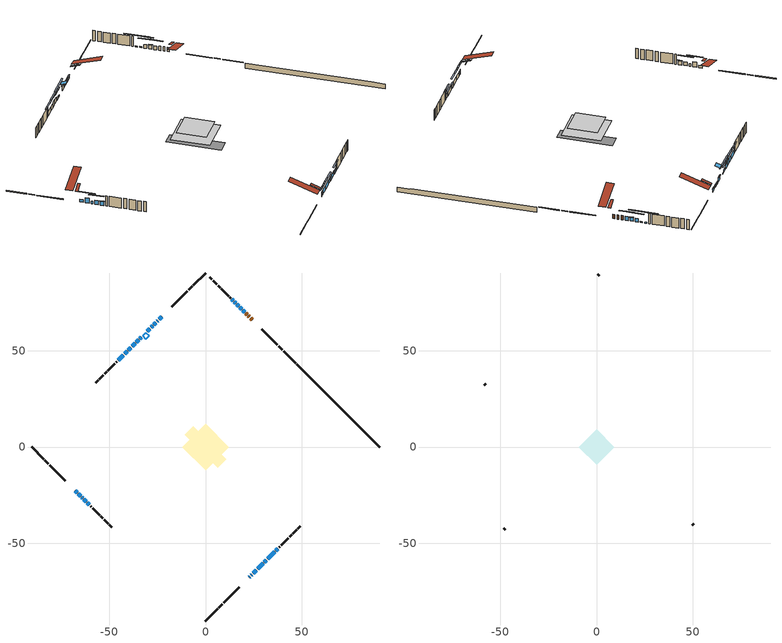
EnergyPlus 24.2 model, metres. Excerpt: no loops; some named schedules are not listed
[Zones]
conditioned space
 floor outside (Floor1 construction): -4.53,0 0,4.53 4.53,0 0,-4.53 z0.31
 floor adiabatic (AdiabaticFloorConstruction): -12.14,0 0,12.14 12.14,0 0,-12.14 z2.75
 floor foundation (Slab1 construction): -10.74,6.42 -6.42,10.74 10.74,-6.42 6.42,-10.74 z-2.13
 wall outside (RimJoist1 construction): 0,-90.49 6.3,-84.18 / -90.49,0 -84.18,-6.3 / 0,90.49 -6.3,84.18 / 46.87,43.62 40.56,49.92 z0.31:0.61
 wall outside (RimJoist2 construction): 6.96,-83.53 8.82,-81.67 / -83.53,-6.96 -81.67,-8.82 / -6.96,83.53 -8.82,81.67 / 39.91,50.58 38.05,52.44 z0.31:0.61
 wall outside (RimJoist3 construction): 9.48,-81.01 17.53,-72.96 / -81.01,-9.48 -72.96,-17.53 / -9.48,81.01 -17.53,72.96 / 37.39,53.1 29.34,61.15 z0.31:0.61
 wall outside (AdiabaticWallConstruction 1): 24.19,66.3 23.5,66.99 / 22.85,67.64 22.27,68.22 / 21.61,68.87 21.01,69.48 z0.31:2.34
 wall outside (AdiabaticWallConstruction): -67.81,-22.68 -66.77,-23.72 / -22.68,67.81 -24.05,66.44 / -24.7,65.79 -25.17,65.32 / -64.24,-26.25 -63.88,-26.61 z0.31:1.53; 22.68,-67.81 23.04,-67.45 / 23.7,-66.79 24.06,-66.43 / 24.72,-65.77 26.4,-64.08 / 27.06,-63.43 29.93,-60.55 / -28.87,61.62 -30.31,60.18 / -40.75,49.74 -42.08,48.41 / -42.74,47.75 -45.4,45.09 z0.31:2.34; -66.12,-24.37 -64.89,-25.59 / -38.8,51.69 -40.09,50.39 z0.31:2.75; 20.35,70.14 19.45,71.04 / 18.8,71.69 17.9,72.59 / 30.59,-59.9 31.67,-58.82 / 32.32,-58.16 35.92,-54.57 / -63.22,-27.27 -62.14,-28.35 / -61.49,-29 -60.41,-30.08 / 36.58,-53.91 37.65,-52.83 z0.31:2.14; -25.83,64.66 -26.84,63.65 z0.31:1.43; -27.49,63 -28.21,62.28 z0.31:1.13; 17.24,73.25 16.38,74.11 z0.31:2.04; 15.72,74.77 15.04,75.45 / 14.38,76.11 13.7,76.79 / -33.41,57.07 -34.1,56.39 z0.31:0.77; -34.75,55.73 -35.94,54.55 z0.31:1.48; -36.6,53.89 -38.14,52.34 z0.31:2.19
 wall outside (Wall1 construction): 38.31,-52.18 38.72,-51.77 / -59.75,-30.74 -59.35,-31.14 / -46.05,44.44 -46.46,44.03 / 13.04,77.45 12.64,77.85 z0.31:5.19
 wall outside (Wall2 construction): 39.37,-51.12 43.04,-47.44 / -58.69,-31.8 -55.02,-35.47 / -47.11,43.37 -50.79,39.7 / 11.98,78.51 8.31,82.18 z0.31:5.19
 wall outside (Wall3 construction): 43.7,-46.79 44.74,-45.74 / -54.36,-36.13 -53.32,-37.17 / -51.44,39.05 -52.49,38 / 7.65,82.84 6.61,83.88 z0.31:5.19
 wall outside (Wall4 construction): 45.4,-45.09 47.42,-43.06 / -52.66,-37.83 -50.64,-39.85 / -53.14,37.35 -55.16,35.32 / 5.95,84.54 3.93,86.56 z0.31:5.19
 wall outside (Wall5 construction): 48.08,-42.41 49.22,-41.27 / -49.98,-40.51 -48.84,-41.65 / -55.82,34.67 -56.96,33.53 / 3.27,87.22 2.13,88.36 z0.31:5.19
 wall foundation (FoundationWall1 construction): 47.53,42.96,-2.13 47.53,42.96,0.31 86.19,4.3,0.31 86.19,4.3,0.09 90.49,0,0.09 90.49,0,-2.13
 window (WindowConstruction 23): -67.81,-22.68 -66.77,-23.72 z0.31:1.53
 window (WindowConstruction 6): 22.68,-67.81 23.04,-67.45 z0.31:2.34
 window (WindowConstruction 7): 23.7,-66.79 24.06,-66.43 z0.31:2.34
 window (WindowConstruction 8): 24.72,-65.77 26.4,-64.08 z0.31:2.34
 window (WindowConstruction 9): 27.06,-63.43 29.93,-60.55 z0.31:2.34
 window (WindowConstruction 10): -66.12,-24.37 -64.89,-25.59 z0.31:2.75
 window (WindowConstruction 11): 20.35,70.14 19.45,71.04 z0.31:2.14
 window (WindowConstruction 12): 18.79,71.69 17.9,72.59 z0.31:2.14
 window (WindowConstruction 13): -22.68,67.81 -24.05,66.44 z0.31:1.53
 window (WindowConstruction 14): -24.7,65.78 -25.17,65.32 z0.31:1.53
 window (WindowConstruction 15): -25.83,64.66 -26.83,63.65 z0.31:1.43
 window (WindowConstruction 24): -64.24,-26.25 -63.88,-26.61 z0.31:1.53
 window (WindowConstruction 16): -27.49,63 -28.21,62.28 z0.31:1.12
 window (WindowConstruction 17): -28.87,61.62 -30.31,60.18 z0.31:2.34
 window (WindowConstruction 18): 30.59,-59.9 31.67,-58.82 z0.31:2.14
 window (WindowConstruction 19): 32.32,-58.16 35.92,-54.57 z0.31:2.14
 window (WindowConstruction 20): -63.22,-27.27 -62.14,-28.35 z0.31:2.14
 window (WindowConstruction 21): -61.49,-29 -60.41,-30.08 z0.31:2.14
 window (WindowConstruction): 17.24,73.25 16.38,74.11 z0.31:2.04
 window (WindowConstruction 22): 36.58,-53.91 37.65,-52.83 z0.31:2.14
 window (WindowConstruction 25): 15.72,74.77 15.04,75.45 z0.31:0.77
 window (WindowConstruction 26): 14.38,76.11 13.7,76.79 z0.31:0.77
 window (WindowConstruction 27): -33.42,57.07 -34.1,56.39 z0.31:0.77
 window (WindowConstruction 1): -34.75,55.73 -35.94,54.55 z0.31:1.48
 window (WindowConstruction 2): -36.6,53.89 -38.14,52.35 z0.31:2.19
 window (WindowConstruction 3): -38.8,51.69 -40.09,50.4 z0.31:2.75
 window (WindowConstruction 4): -40.75,49.74 -42.08,48.41 z0.31:2.34
 window (WindowConstruction 5): -42.74,47.75 -45.4,45.09 z0.31:2.34
 door (Door): 24.19,66.3 23.5,66.99 z0.31:2.34
 door (Door 1): 22.85,67.64 22.27,68.22 z0.31:2.34
 door (Door 2): 21.61,68.87 21.01,69.48 z0.31:2.34
 ceiling adiabatic (AdiabaticFloorConstruction): 0,-12.14 12.14,0 0,12.14 -12.14,0 z2.75
 roof outside (Roof2 construction): 22.03,-68.46,5.19 18.97,-65.41,6.63 18.17,-66.22,6.63 21.22,-69.27,5.19; -68.46,-22.03,5.19 -65.41,-18.97,6.63 -66.22,-18.17,6.63 -69.27,-21.22,5.19; -22.03,68.46,5.19 -18.97,65.41,6.63 -18.17,66.22,6.63 -21.22,69.27,5.19; 24.84,65.64,5.19 21.79,62.59,6.63 22.6,61.79,6.63 25.65,64.84,5.19
 roof outside (AdiabaticRoofConstruction): -32.76,57.73,5.19 -31.05,56.03,5.99 -29.26,57.82,5.99 -30.96,59.53,5.19
 skylight (SkylightConstruction): -32.76,57.73,5.19 -31.05,56.03,5.99 -29.26,57.82,5.99 -30.96,59.52,5.19
attic - vented
 floor to conditioned space (Floor2 construction Reversed): -9.24,0 0,9.24 9.24,0 0,-9.24 z5.19
 wall outside (Wall6 construction): 49.88,-40.61 50.7,-39.79 / -48.19,-42.3 -47.37,-43.12 / -57.62,32.87 -58.44,32.05 / 1.48,89.01 0.66,89.83 z0.31:5.19
 roof outside (Roof1 construction): 20.56,-69.92,5.19 11.55,-60.91,9.44 9.18,-63.29,9.44 18.19,-72.3,5.19; -69.92,-20.56,5.19 -60.91,-11.55,9.44 -63.29,-9.18,9.44 -72.3,-18.19,5.19; -20.56,69.92,5.19 -11.55,60.91,9.44 -9.18,63.29,9.44 -18.19,72.3,5.19; 26.3,64.18,5.19 17.29,55.17,9.44 19.67,52.8,9.44 28.68,61.81,5.19
shading: 24.91,-65.58 20.82,-69.67 21.11,-69.96 25.2,-65.87 z4.98; 25.93,-64.56 21.83,-68.66 22.12,-68.95 26.22,-64.85 z4.98; 28.27,-62.22 22.85,-67.64 23.14,-67.93 28.56,-62.51 z4.98; 31.8,-58.69 25.19,-65.29 25.48,-65.58 32.09,-58.98 z4.98; -63.03,-27.46 -67.98,-22.51 -68.27,-22.8 -63.32,-27.75 z5.39; 17.58,72.9 22.22,68.27 22.51,68.56 17.88,73.19 z4.78; 17.75,72.73 18.94,71.55 19.23,71.84 18.04,73.03 z2.34; -24.19,66.3 -22.54,67.95 -22.83,68.24 -24.48,66.59 z1.73; -25.31,65.17 -24.56,65.93 -24.85,66.22 -25.6,65.47 z1.73; -26.98,63.51 -25.69,64.8 -25.98,65.09 -27.27,63.8 z1.63; -28.35,62.13 -27.35,63.14 -27.64,63.43 -28.64,62.43 z1.32; -30.45,60.04 -28.73,61.76 -29.02,62.05 -30.74,60.33 z2.54; 31.81,-58.68 30.45,-60.04 30.74,-60.33 32.1,-58.97 z2.34; 36.06,-54.43 32.18,-58.31 32.47,-58.6 36.35,-54.72 z2.34; -60.28,-30.21 -65.09,-25.4 -65.38,-25.69 -60.57,-30.5 z4.78; -60.27,-30.22 -61.63,-28.86 -61.92,-29.15 -60.56,-30.51 z2.34; 14.51,75.98 19.11,71.38 19.4,71.67 14.8,76.27 z4.68; 39.52,-50.97 34.71,-55.78 35,-56.07 39.81,-51.26 z4.78; 11.44,79.04 19.31,71.18 19.6,71.47 11.74,79.33 z5.85; 10.11,80.38 17.97,72.51 18.26,72.81 10.4,80.67 z5.85; -37.69,52.8 -29.82,60.67 -30.11,60.96 -37.98,53.09 z5.85; -37.81,52.68 -32.89,57.6 -33.18,57.89 -38.1,52.97 z4.12; -40.01,50.48 -34.73,55.76 -35.02,56.05 -40.3,50.77 z4.83; -41.96,48.53 -36.93,53.55 -37.22,53.85 -42.25,48.82 z5.39; -43.95,46.54 -38.88,51.6 -39.17,51.9 -44.24,46.83 z4.98; -47.26,43.23 -40.87,49.62 -41.16,49.91 -47.55,43.52 z4.98
[Building]
Building 1: Terrain=Suburbs
[Site:Location]
Edmonton Intl AP_AB: Latitude {deg}=53.31; Longitude {deg}=-113.58; Time Zone {hr}=-7; Elevation {m}=723; Keep Site Location Information=Yes
[Site:GroundTemperature:Shallow]
-1.56185, -3.61833, -3.78302, -2.80711, 1.11059, 5.01004, 8.39065, 10.5322, 10.7141, 8.97234, 5.67794, 1.89811
[Site:WaterMainsTemperature]
Calculation Method=Schedule; Temperature Schedule=mains temperature schedule
[Material] Roughness=Rough; Thermal Absorptance=0.9
Name | Thickness {m} | Conductivity {W/m-K} | Density {kg/m3} | Specific Heat {J/kg-K} | Solar Absorptance | Visible Absorptance
asphalt or fiberglass shingles | 0.00635 | 0.162714 | 1121.4 | 1465.45 | 0.4 | 0.4
asphalt or fiberglass shingles 1 | 0.00635 | 0.162714 | 1121.4 | 1465.45 | 0.7 | 0.7
ceiling loosefill ins | 0.0846667 | 0.0480833 | 16.02 | 1046.75 | 0.7 | 0.7
ceiling stud and cavity | 0.1397 | 0.1003 | 65.682 | 1177.47 | 0.7 | 0.7
concrete 4.0 in. | 0.1016 | 1.803125 | 2242.8 | 837.4 | 0.7 | 0.7
concrete 8.0 in. | 0.2032 | 1.803125 | 2242.8 | 837.4 | 0.7 | 0.7
door material | 0.04445 | 0.053851 | 512.64 | 1214.23 | 0.7 | 0.7
door material 1 | 0.04445 | 0.188738 | 512.64 | 1214.23 | 0.7 | 0.7
exterior vertical ins | 0.0460229 | 0.029427 | 32.04 | 1214.23 | 0.7 | 0.7
floor covering | 0.0127 | 0.0433444 | 54.468 | 1339.84 | 0.6 | 0.6
floor rigid ins; rim joist rigid ins; roof rigid ins | 0.051816 | 0.029427 | 32.04 | 1214.23 | 0.7 | 0.7
floor rigid ins 1; roof rigid ins 1; wall rigid ins | 0.512978 | 0.029427 | 32.04 | 1214.23 | 0.7 | 0.7
floor stud and cavity | 0.1397 | 0.0991475 | 92.3553 | 1139.71 | 0.7 | 0.7
floor stud and cavity 1 | 0.1397 | 1.75129 | 37.0049 | 1207.88 | 0.7 | 0.7
furniture material conditioned space 1 | 0.1524 | 0.115458 | 640.8 | 1214.23 | 0.6 | 0.6
gypsum board | 0.0127 | 0.160291 | 801 | 837.4 | 0.6 | 0.6
gypsum board 1 | 0.0127 | 0.160291 | 801 | 837.4 | 0.7 | 0.7
osb sheathing 0.5 in. | 0.0127 | 0.115458 | 512.64 | 1214.23 | 0.7 | 0.7
osb sheathing 0.75 in. | 0.01905 | 0.115458 | 512.64 | 1214.23 | 0.7 | 0.7
osb sheathing 2.0 in. | 0.0508 | 0.115458 | 512.64 | 1214.23 | 0.7 | 0.7
rim joist stud and cavity | 0.0508 | 0.305033 | 125.044 | 1163.47 | 0.6 | 0.6
rim joist stud and cavity 1 | 0.0508 | 0.0285762 | 125.044 | 1163.47 | 0.6 | 0.6
rim joist stud and cavity 2 | 0.0508 | 0.035201 | 125.044 | 1163.47 | 0.6 | 0.6
roof stud and cavity | 0.2032 | 0.17333 | 78.34581 | 1123.46 | 0.7 | 0.7
roof stud and cavity 1 | 0.18415 | 1.78685 | 37.0049 | 1207.88 | 0.6 | 0.6
wall stud and cavity | 0.1397 | 0.086614 | 139.0536 | 1170.24 | 0.7 | 0.7
wall stud and cavity 1 | 0.1397 | 0.0839559 | 139.0536 | 1170.24 | 0.7 | 0.7
wall stud and cavity 2 | 0.1397 | 0.106638 | 139.0536 | 1170.24 | 0.7 | 0.7
wall stud and cavity 3 | 0.1397 | 0.0845825 | 139.0536 | 1170.24 | 0.7 | 0.7
wall stud and cavity 4 | 0.1397 | 0.0924691 | 139.0536 | 1170.24 | 0.7 | 0.7
wall stud and cavity 5 | 0.0889 | 6.1454 | 50.32683 | 1063.81 | 0.6 | 0.6
wall stud and cavity 6 | 0.0889 | 0.380278 | 52.3479 | 1209.89 | 0.7 | 0.7
wall stud and cavity 7 | 0.0889 | 0.391764 | 83.0341 | 1211.67 | 0.7 | 0.7
wood siding | 0.0254 | 0.102417 | 544.68 | 1172.36 | 0.4 | 0.4
wood siding 1 | 0.00254 | 0.102417 | 544.68 | 1172.36 | 0.4 | 0.4
wood siding 2; wood siding 3; wood siding 4 | 0.0254 | 0.102417 | 544.68 | 1172.36 | 0.7 | 0.7
[WindowMaterial:SimpleGlazingSystem]
Name | U-Factor {W/m2-K} | Solar Heat Gain Coefficient
SkylightMaterial | 2.74379 | 0.7141
WindowMaterial | 3.28813 | 0.6
WindowMaterial 1 | 3.27734 | 0.62
WindowMaterial 10 | 3.27848 | 0.63
WindowMaterial 11 | 3.26882 | 0.54
WindowMaterial 12 | 3.276206 | 0.61
WindowMaterial 13 | 3.25406 | 0.47
WindowMaterial 14 | 3.290401 | 0.62
WindowMaterial 15 | 3.304596 | 0.66
WindowMaterial 16 | 3.32901 | 0.54
WindowMaterial 17 | 5.32199 | 0.49
WindowMaterial 18 | 3.25293 | 0.43
WindowMaterial 2 | 3.29438 | 0.7
WindowMaterial 3 | 2.898619 | 0.62
WindowMaterial 4 | 2.9077 | 0.61
WindowMaterial 5 | 3.296079 | 0.7
WindowMaterial 6 | 2.549422 | 0.58
WindowMaterial 7 | 3.2745 | 0.52
WindowMaterial 8 | 3.29381 | 0.71
WindowMaterial 9 | 3.29154 | 0.72
[Construction]
AdiabaticFloorConstruction: floor stud and cavity 1, floor rigid ins 1, osb sheathing 0.75 in., floor covering
AdiabaticRoofConstruction: asphalt or fiberglass shingles 1, roof rigid ins 1, osb sheathing 0.75 in., roof stud and cavity 1
AdiabaticWallConstruction: wood siding 3, wall rigid ins, wall stud and cavity 6, gypsum board
AdiabaticWallConstruction 1: wood siding 4, wall rigid ins, wall stud and cavity 6, gypsum board
Door; Door 2: door material
Door 1: door material 1
Floor1 construction: floor stud and cavity, floor rigid ins, osb sheathing 0.75 in., floor covering
Floor2 construction Reversed: gypsum board, ceiling stud and cavity, ceiling loosefill ins
FoundationWall1 construction: concrete 8.0 in., gypsum board 1
furniture construction conditioned space 1: furniture material conditioned space 1
PartitionWallConstruction: gypsum board, wall stud and cavity 7, gypsum board
RimJoist1 construction: wood siding 2, rim joist rigid ins, osb sheathing 2.0 in., rim joist stud and cavity
RimJoist2 construction: wood siding 2, osb sheathing 2.0 in., rim joist stud and cavity 1
RimJoist3 construction: wood siding 2, rim joist rigid ins, osb sheathing 2.0 in., rim joist stud and cavity 2
Roof1 construction: asphalt or fiberglass shingles
Roof2 construction: asphalt or fiberglass shingles, roof rigid ins, osb sheathing 0.75 in., roof stud and cavity, gypsum board
SkylightConstruction: SkylightMaterial
Slab1 construction: concrete 4.0 in.
Wall1 construction: wood siding, osb sheathing 0.5 in., wall stud and cavity, gypsum board
Wall2 construction: wood siding, osb sheathing 0.5 in., wall stud and cavity 1, gypsum board
Wall3 construction: wood siding, osb sheathing 0.5 in., wall stud and cavity 2, gypsum board
Wall4 construction: wood siding, osb sheathing 0.5 in., wall stud and cavity 3, gypsum board
Wall5 construction: wood siding, osb sheathing 0.5 in., wall stud and cavity 4, gypsum board
Wall6 construction: wood siding 1, wall stud and cavity 5
WindowConstruction; WindowConstruction 11; WindowConstruction 12; WindowConstruction 19: WindowMaterial
WindowConstruction 1: WindowMaterial 1
WindowConstruction 10; WindowConstruction 17; WindowConstruction 2: WindowMaterial 2
WindowConstruction 13: WindowMaterial 10
WindowConstruction 14: WindowMaterial 11
WindowConstruction 15: WindowMaterial 12
WindowConstruction 16: WindowMaterial 13
WindowConstruction 18; WindowConstruction 20; WindowConstruction 21; WindowConstruction 22: WindowMaterial 14
WindowConstruction 23: WindowMaterial 15
WindowConstruction 24: WindowMaterial 16
WindowConstruction 25: WindowMaterial 17
WindowConstruction 26; WindowConstruction 27: WindowMaterial 18
WindowConstruction 3: WindowMaterial 3
WindowConstruction 4: WindowMaterial 4
WindowConstruction 5: WindowMaterial 5
WindowConstruction 6: WindowMaterial 6
WindowConstruction 7: WindowMaterial 7
WindowConstruction 8: WindowMaterial 8
WindowConstruction 9: WindowMaterial 9
[Zone] Multiplier=1; Part of Total Floor Area=Yes
Name | Volume {m3}
attic - vented | 124.479
conditioned space | 1153.4
[Space]
Name | Zone | Volume {m3}
attic - vented 1 | attic - vented | 124.479
conditioned space 1 | conditioned space | 1153.4
[ZoneInfiltration:EffectiveLeakageArea]
infil attic - vented 1: Zone or Space=attic - vented 1; Schedule=Always On Discrete; Effective Air Leakage Area {cm2}=5944.47; Stack Coefficient=0.000634556; Wind Coefficient=1.70198e-05
[ZoneMixing]
whole house fan mix: Zone or Space=attic - vented; Schedule=Always On Continuous; Design Flow Rate Calculation Method=Flow/Zone; Design Flow Rate {m3/s}=0; Source Zone or Space=conditioned space
[SurfaceProperty:ExposedFoundationPerimeter]
Slab1: Exposed Perimeter Calculation Method=TotalExposedPerimeter; Total Exposed Perimeter {m}=60.758
[InternalMass] Zone or ZoneList=conditioned space; Space or SpaceList=conditioned space 1
Name | Construction | Surface Area {m2}
furniture mass conditioned space 1 | furniture construction conditioned space 1 | 193.548
partition wall mass | PartitionWallConstruction | 483.871
[Lights]
interior lighting: Zone or ZoneList or Space or SpaceList=conditioned space 1; Schedule=interior lighting schedule; Design Level Calculation Method=LightingLevel; Lighting Level {W}=343.2; Return Air Fraction=0; Fraction Radiant=0.6; Fraction Visible=0.2; Fraction Replaceable=1
[People]
occupants: Zone or ZoneList or Space or SpaceList=conditioned space 1; Number of People Schedule=occupants schedule; Number of People Calculation Method=People; Number of People=3; Fraction Radiant=0.314171; Sensible Heat Fraction=0.56303; Activity Level Schedule=occupants activity schedule; Carbon Dioxide Generation Rate {m3/s-W}=0; Enable ASHRAE 55 Comfort Warnings=No; Mean Radiant Temperature Calculation Type=EnclosureAveraged
[ElectricEquipment] Zone or ZoneList or Space or SpaceList=conditioned space 1; Design Level Calculation Method=EquipmentLevel
Name | Schedule | Design Level {W} | Fraction Latent | Fraction Radiant | Fraction Lost
clothes dryer | clothes dryer schedule | 140.772 | 0.015 | 0.081 | 0.85
clothes washer | clothes washer schedule | 32.1985 | 0.03 | 0.162 | 0.7
cooking range | cooking range schedule | 215.147 | 0.08 | 0.432 | 0.2
dishwasher | dishwasher schedule | 66.8632 | 0.3 | 0.18 | 0.4
fridge | fridge schedule | 72.9452 | 0 | 0.6 | 0
mech vent bath fan 0 | mech vent bath fan 0 schedule | 50.2 | 0 | 0 | 1
mech vent bath fan 1 | mech vent bath fan 1 schedule | 50.2 | 0 | 0 | 1
mech vent house fan | mech vent house fan schedule | 0 | 0 | 0 | 1
mech vent house fan cfis | mech vent house fan cfis schedule | 0 | 0 | 0 | 0
mech vent range fan 0 | mech vent range fan 0 schedule | 57 | 0 | 0 | 1
misc plug loads | misc plug loads schedule | 494.7 | 0.045 | 0.513 | 0.1
whole house fan | Always On Discrete | 0 | 0 | 0 | 1
[OtherEquipment] Zone or ZoneList or Space or SpaceList=conditioned space 1; Design Level Calculation Method=EquipmentLevel
Name | Fuel Type | Schedule | Design Level {W} | Fraction Latent | Fraction Radiant | Fraction Lost
clothes dryer 1 | Electricity | clothes dryer schedule | 0 | 0.015 | 0.081 | 0.85
cooking range 1 | Electricity | cooking range schedule | 0 | 0.08 | 0.432 | 0.2
general water use latent | None | general water use schedule | 62.594 | 1 | 0 | 0
general water use sensible | None | general water use schedule | -61.6891 | 0 | 0.6 | 0
mech vent house fan latent load | None | Always On Discrete | 0 | 1 | 0 | 0
mech vent house fan sensible load | None | Always On Discrete | 0 | 0 | 0 | 0
water heater energy adjustment1 | NaturalGas | Always On Discrete | 0.01 | 0 | 0 | 1
[ZoneInfiltration:DesignFlowRate] Zone or ZoneList or Space or SpaceList=conditioned space 1; Schedule=Always On Discrete; Design Flow Rate Calculation Method=Flow/Zone; Design Flow Rate {m3/s}=0
infil flow; natural vent flow; whole house fan flow
[Foundation:Kiva]
Foundation Kiva 1: Initial Indoor Air Temperature {C}=18; Wall Height Above Grade {m}=0.309982; Wall Depth Below Slab {m}=0.2032; Custom Block Material Name 1=exterior vertical ins; Custom Block Depth 1 {m}=2.43998; Custom Block X Position 1 {m}=0.2159; Custom Block Z Position 1 {m}=0
[Foundation:Kiva:Settings]
Soil Conductivity {W/m-K}=0.849921; Soil Density {kg/m3}=1842.3; Soil Specific Heat {J/kg-K}=418.7; Ground Solar Absorptivity=0.9; Ground Thermal Absorptivity=0.9; Ground Surface Roughness {m}=0.03; Far-Field Width {m}=40; Deep-Ground Boundary Condition=ZeroFlux; Deep-Ground Depth {m}=40; Minimum Cell Dimension {m}=0.2; Maximum Cell Growth Coefficient=3; Simulation Timestep=Timestep
[Exterior:Lights]
exterior lighting: Schedule=exterior lighting schedule; Design Level {W}=75.6
[Schedule:Constant]
Name | Hourly Value
Always On Continuous; mech vent house fan schedule; mech vent house fan cfis schedule; Always On Discrete | 1
occupants activity schedule | 117.228
fridge schedule | 0
[Schedule:Week:Daily]
interior lighting schedule Week Rule - Jan1-Jan27: interior lighting schedule day, interior lighting schedule day, interior lighting schedule day, interior lighting schedule day, interior lighting schedule day, interior lighting schedule day, interior lighting schedule day, interior lighting schedule default day, interior lighting schedule default day, interior lighting schedule default day, interior lighting schedule default day, interior lighting schedule default day
interior lighting schedule Week Rule - Jan28-Feb3: interior lighting schedule day, interior lighting schedule day, interior lighting schedule day, interior lighting schedule day, interior lighting schedule day 1, interior lighting schedule day 1, interior lighting schedule day 1, interior lighting schedule default day, interior lighting schedule default day, interior lighting schedule default day, interior lighting schedule default day, interior lighting schedule default day
interior lighting schedule Week Rule - Feb4-Feb24: interior lighting schedule day 1, interior lighting schedule day 1, interior lighting schedule day 1, interior lighting schedule day 1, interior lighting schedule day 1, interior lighting schedule day 1, interior lighting schedule day 1, interior lighting schedule default day, interior lighting schedule default day, interior lighting schedule default day, interior lighting schedule default day, interior lighting schedule default day
interior lighting schedule Week Rule - Feb25-Mar3: interior lighting schedule day 1, interior lighting schedule day 1, interior lighting schedule day 1, interior lighting schedule day 1, interior lighting schedule day 2, interior lighting schedule day 2, interior lighting schedule day 2, interior lighting schedule default day, interior lighting schedule default day, interior lighting schedule default day, interior lighting schedule default day, interior lighting schedule default day
interior lighting schedule Week Rule - Mar4-Mar31: interior lighting schedule day 2, interior lighting schedule day 2, interior lighting schedule day 2, interior lighting schedule day 2, interior lighting schedule day 2, interior lighting schedule day 2, interior lighting schedule day 2, interior lighting schedule default day, interior lighting schedule default day, interior lighting schedule default day, interior lighting schedule default day, interior lighting schedule default day
interior lighting schedule Week Rule - Apr1-Apr28: interior lighting schedule day 3, interior lighting schedule day 3, interior lighting schedule day 3, interior lighting schedule day 3, interior lighting schedule day 3, interior lighting schedule day 3, interior lighting schedule day 3, interior lighting schedule default day, interior lighting schedule default day, interior lighting schedule default day, interior lighting schedule default day, interior lighting schedule default day
interior lighting schedule Week Rule - Apr29-May5: interior lighting schedule day 3, interior lighting schedule day 3, interior lighting schedule day 4, interior lighting schedule day 4, interior lighting schedule day 4, interior lighting schedule day 4, interior lighting schedule day 4, interior lighting schedule default day, interior lighting schedule default day, interior lighting schedule default day, interior lighting schedule default day, interior lighting schedule default day
interior lighting schedule Week Rule - May6-May26: interior lighting schedule day 4, interior lighting schedule day 4, interior lighting schedule day 4, interior lighting schedule day 4, interior lighting schedule day 4, interior lighting schedule day 4, interior lighting schedule day 4, interior lighting schedule default day, interior lighting schedule default day, interior lighting schedule default day, interior lighting schedule default day, interior lighting schedule default day
interior lighting schedule Week Rule - May27-Jun2: interior lighting schedule day 4, interior lighting schedule day 4, interior lighting schedule day 4, interior lighting schedule day 4, interior lighting schedule day 4, interior lighting schedule day 5, interior lighting schedule day 5, interior lighting schedule default day, interior lighting schedule default day, interior lighting schedule default day, interior lighting schedule default day, interior lighting schedule default day
interior lighting schedule Week Rule - Jun3-Jun30: interior lighting schedule day 5, interior lighting schedule day 5, interior lighting schedule day 5, interior lighting schedule day 5, interior lighting schedule day 5, interior lighting schedule day 5, interior lighting schedule day 5, interior lighting schedule default day, interior lighting schedule default day, interior lighting schedule default day, interior lighting schedule default day, interior lighting schedule default day
interior lighting schedule Week Rule - Jul1-Jul28: interior lighting schedule day 6, interior lighting schedule day 6, interior lighting schedule day 6, interior lighting schedule day 6, interior lighting schedule day 6, interior lighting schedule day 6, interior lighting schedule day 6, interior lighting schedule default day, interior lighting schedule default day, interior lighting schedule default day, interior lighting schedule default day, interior lighting schedule default day
interior lighting schedule Week Rule - Jul29-Aug4: interior lighting schedule day 6, interior lighting schedule day 6, interior lighting schedule day 6, interior lighting schedule day 7, interior lighting schedule day 7, interior lighting schedule day 7, interior lighting schedule day 7, interior lighting schedule default day, interior lighting schedule default day, interior lighting schedule default day, interior lighting schedule default day, interior lighting schedule default day
interior lighting schedule Week Rule - Aug5-Aug25: interior lighting schedule day 7, interior lighting schedule day 7, interior lighting schedule day 7, interior lighting schedule day 7, interior lighting schedule day 7, interior lighting schedule day 7, interior lighting schedule day 7, interior lighting schedule default day, interior lighting schedule default day, interior lighting schedule default day, interior lighting schedule default day, interior lighting schedule default day
interior lighting schedule Week Rule - Aug26-Sep1: interior lighting schedule day 7, interior lighting schedule day 7, interior lighting schedule day 7, interior lighting schedule day 7, interior lighting schedule day 7, interior lighting schedule day 7, interior lighting schedule day 8, interior lighting schedule default day, interior lighting schedule default day, interior lighting schedule default day, interior lighting schedule default day, interior lighting schedule default day
interior lighting schedule Week Rule - Sep2-Sep29: interior lighting schedule day 8, interior lighting schedule day 8, interior lighting schedule day 8, interior lighting schedule day 8, interior lighting schedule day 8, interior lighting schedule day 8, interior lighting schedule day 8, interior lighting schedule default day, interior lighting schedule default day, interior lighting schedule default day, interior lighting schedule default day, interior lighting schedule default day
interior lighting schedule Week Rule - Sep30-Oct6: interior lighting schedule day 8, interior lighting schedule day 9, interior lighting schedule day 9, interior lighting schedule day 9, interior lighting schedule day 9, interior lighting schedule day 9, interior lighting schedule day 9, interior lighting schedule default day, interior lighting schedule default day, interior lighting schedule default day, interior lighting schedule default day, interior lighting schedule default day
interior lighting schedule Week Rule - Oct7-Oct27: interior lighting schedule day 9, interior lighting schedule day 9, interior lighting schedule day 9, interior lighting schedule day 9, interior lighting schedule day 9, interior lighting schedule day 9, interior lighting schedule day 9, interior lighting schedule default day, interior lighting schedule default day, interior lighting schedule default day, interior lighting schedule default day, interior lighting schedule default day
interior lighting schedule Week Rule - Oct28-Nov3: interior lighting schedule day 9, interior lighting schedule day 9, interior lighting schedule day 9, interior lighting schedule day 9, interior lighting schedule day 10, interior lighting schedule day 10, interior lighting schedule day 10, interior lighting schedule default day, interior lighting schedule default day, interior lighting schedule default day, interior lighting schedule default day, interior lighting schedule default day
interior lighting schedule Week Rule - Nov4-Nov24: interior lighting schedule day 10, interior lighting schedule day 10, interior lighting schedule day 10, interior lighting schedule day 10, interior lighting schedule day 10, interior lighting schedule day 10, interior lighting schedule day 10, interior lighting schedule default day, interior lighting schedule default day, interior lighting schedule default day, interior lighting schedule default day, interior lighting schedule default day
interior lighting schedule Week Rule - Nov25-Dec1: interior lighting schedule day 10, interior lighting schedule day 10, interior lighting schedule day 10, interior lighting schedule day 10, interior lighting schedule day 10, interior lighting schedule day 10, interior lighting schedule day 11, interior lighting schedule default day, interior lighting schedule default day, interior lighting schedule default day, interior lighting schedule default day, interior lighting schedule default day
interior lighting schedule Week Rule - Dec2-Dec31: interior lighting schedule day 11, interior lighting schedule day 11, interior lighting schedule day 11, interior lighting schedule day 11, interior lighting schedule day 11, interior lighting schedule day 11, interior lighting schedule day 11, interior lighting schedule default day, interior lighting schedule default day, interior lighting schedule default day, interior lighting schedule default day, interior lighting schedule default day
occupants schedule Week Rule - Jan1-Dec31: occupants schedule day, occupants schedule day, occupants schedule day, occupants schedule day, occupants schedule day, occupants schedule day, occupants schedule day, occupants schedule default day, occupants schedule default day, occupants schedule default day, occupants schedule default day, occupants schedule default day
clothes dryer schedule Week Rule - Jan1-Dec31: clothes dryer schedule day, clothes dryer schedule day, clothes dryer schedule day, clothes dryer schedule day, clothes dryer schedule day, clothes dryer schedule day, clothes dryer schedule day, clothes dryer schedule default day, clothes dryer schedule default day, clothes dryer schedule default day, clothes dryer schedule default day, clothes dryer schedule default day
clothes washer schedule Week Rule - Jan1-Dec31: clothes washer schedule day, clothes washer schedule day, clothes washer schedule day, clothes washer schedule day, clothes washer schedule day, clothes washer schedule day, clothes washer schedule day, clothes washer schedule default day, clothes washer schedule default day, clothes washer schedule default day, clothes washer schedule default day, clothes washer schedule default day
cooking range schedule Week Rule - Jan1-Dec31: cooking range schedule day, cooking range schedule day, cooking range schedule day, cooking range schedule day, cooking range schedule day, cooking range schedule day, cooking range schedule day, cooking range schedule default day, cooking range schedule default day, cooking range schedule default day, cooking range schedule default day, cooking range schedule default day
dishwasher schedule Week Rule - Jan1-Dec31: dishwasher schedule day, dishwasher schedule day, dishwasher schedule day, dishwasher schedule day, dishwasher schedule day, dishwasher schedule day, dishwasher schedule day, dishwasher schedule default day, dishwasher schedule default day, dishwasher schedule default day, dishwasher schedule default day, dishwasher schedule default day
[Schedule:Year]
interior lighting schedule: interior lighting schedule Week Rule - Jan1-Jan27, 1, 1, 1, 27, interior lighting schedule Week Rule - Jan28-Feb3, 1, 28, 2, 3, interior lighting schedule Week Rule - Feb4-Feb24, 2, 4, 2, 24, interior lighting schedule Week Rule - Feb25-Mar3, 2, 25, 3, 3, interior lighting schedule Week Rule - Mar4-Mar31, 3, 4, 3, 31, interior lighting schedule Week Rule - Apr1-Apr28, 4, 1, 4, 28, interior lighting schedule Week Rule - Apr29-May5, 4, 29, 5, 5, interior lighting schedule Week Rule - May6-May26, 5, 6, 5, 26, interior lighting schedule Week Rule - May27-Jun2, 5, 27, 6, 2, interior lighting schedule Week Rule - Jun3-Jun30, 6, 3, 6, 30, interior lighting schedule Week Rule - Jul1-Jul28, 7, 1, 7, 28, interior lighting schedule Week Rule - Jul29-Aug4, 7, 29, 8, 4, interior lighting schedule Week Rule - Aug5-Aug25, 8, 5, 8, 25, interior lighting schedule Week Rule - Aug26-Sep1, 8, 26, 9, 1, interior lighting schedule Week Rule - Sep2-Sep29, 9, 2, 9, 29, interior lighting schedule Week Rule - Sep30-Oct6, 9, 30, 10, 6, interior lighting schedule Week Rule - Oct7-Oct27, 10, 7, 10, 27, interior lighting schedule Week Rule - Oct28-Nov3, 10, 28, 11, 3, interior lighting schedule Week Rule - Nov4-Nov24, 11, 4, 11, 24, interior lighting schedule Week Rule - Nov25-Dec1, 11, 25, 12, 1, interior lighting schedule Week Rule - Dec2-Dec31, 12, 2, 12, 31
occupants schedule: occupants schedule Week Rule - Jan1-Dec31, 1, 1, 12, 31
clothes dryer schedule: clothes dryer schedule Week Rule - Jan1-Dec31, 1, 1, 12, 31
clothes washer schedule: clothes washer schedule Week Rule - Jan1-Dec31, 1, 1, 12, 31
cooking range schedule: cooking range schedule Week Rule - Jan1-Dec31, 1, 1, 12, 31
dishwasher schedule: dishwasher schedule Week Rule - Jan1-Dec31, 1, 1, 12, 31
mech vent bath fan 0 schedule: mech vent bath fan 0 schedule Week Rule - Jan1-Dec31, 1, 1, 12, 31
mech vent bath fan 1 schedule: mech vent bath fan 1 schedule Week Rule - Jan1-Dec31, 1, 1, 12, 31
mech vent range fan 0 schedule: mech vent range fan 0 schedule Week Rule - Jan1-Dec31, 1, 1, 12, 31
misc plug loads schedule: misc plug loads schedule Week Rule - Jan1-Dec31, 1, 1, 12, 31
general water use schedule: general water use schedule Week Rule - Jan1-Dec31, 1, 1, 12, 31
exterior lighting schedule: exterior lighting schedule Week Rule - Jan1-Jan27, 1, 1, 1, 27, exterior lighting schedule Week Rule - Jan28-Feb3, 1, 28, 2, 3, exterior lighting schedule Week Rule - Feb4-Feb24, 2, 4, 2, 24, exterior lighting schedule Week Rule - Feb25-Mar3, 2, 25, 3, 3, exterior lighting schedule Week Rule - Mar4-Mar31, 3, 4, 3, 31, exterior lighting schedule Week Rule - Apr1-Apr28, 4, 1, 4, 28, exterior lighting schedule Week Rule - Apr29-May5, 4, 29, 5, 5, exterior lighting schedule Week Rule - May6-May26, 5, 6, 5, 26, exterior lighting schedule Week Rule - May27-Jun2, 5, 27, 6, 2, exterior lighting schedule Week Rule - Jun3-Jun30, 6, 3, 6, 30, exterior lighting schedule Week Rule - Jul1-Jul28, 7, 1, 7, 28, exterior lighting schedule Week Rule - Jul29-Aug4, 7, 29, 8, 4, exterior lighting schedule Week Rule - Aug5-Aug25, 8, 5, 8, 25, exterior lighting schedule Week Rule - Aug26-Sep1, 8, 26, 9, 1, exterior lighting schedule Week Rule - Sep2-Sep29, 9, 2, 9, 29, exterior lighting schedule Week Rule - Sep30-Oct6, 9, 30, 10, 6, exterior lighting schedule Week Rule - Oct7-Oct27, 10, 7, 10, 27, exterior lighting schedule Week Rule - Oct28-Nov3, 10, 28, 11, 3, exterior lighting schedule Week Rule - Nov4-Nov24, 11, 4, 11, 24, exterior lighting schedule Week Rule - Nov25-Dec1, 11, 25, 12, 1, exterior lighting schedule Week Rule - Dec2-Dec31, 12, 2, 12, 31
[Schedule:Compact]
mains temperature schedule: Through: 01/01, For: AllDays, Until: 24:00, 3.97167, Through: 01/02, For: AllDays, Until: 24:00, 3.90778, Through: 01/03, For: AllDays, Until: 24:00, 3.84556, Through: 01/04, For: AllDays, Until: 24:00, 3.78389, Through: 01/05, For: AllDays, Until: 24:00, 3.72278, Through: 01/06, For: AllDays, Until: 24:00, 3.66278, Through: 01/07, For: AllDays, Until: 24:00, 3.60389, Through: 01/08, For: AllDays, Until: 24:00, 3.54556, Through: 01/09, For: AllDays, Until: 24:00, 3.48833, Through: 01/10, For: AllDays, Until: 24:00, 3.43167, Through: 01/11, For: AllDays, Until: 24:00, 3.37611, Through: 01/12, For: AllDays, Until: 24:00, 3.32167, Through: 01/13, For: AllDays, Until: 24:00, 3.26833, Through: 01/14, For: AllDays, Until: 24:00, 3.21556, Through: 01/15, For: AllDays, Until: 24:00, 3.16444, Through: 01/16, For: AllDays, Until: 24:00, 3.11389, Through: 01/17, For: AllDays, Until: 24:00, 3.06444, Through: 01/18, For: AllDays, Until: 24:00, 3.01611, Through: 01/19, For: AllDays, Until: 24:00, 2.96889, Through: 01/20, For: AllDays, Until: 24:00, 2.92278, Through: 01/21, For: AllDays, Until: 24:00, 2.87722, Through: 01/22, For: AllDays, Until: 24:00, 2.83333, Through: 01/23, For: AllDays, Until: 24:00, 2.79056, Through: 01/24, For: AllDays, Until: 24:00, 2.74889, Through: 01/25, For: AllDays, Until: 24:00, 2.70833, Through: 01/26, For: AllDays, Until: 24:00, 2.66889, Through: 01/27, For: AllDays, Until: 24:00, 2.63056, Through: 01/28, For: AllDays, Until: 24:00, 2.59333, Through: 01/29, For: AllDays, Until: 24:00, 2.55778, Through: 01/30, For: AllDays, Until: 24:00, 2.52278, Through: 01/31, For: AllDays, Until: 24:00, 2.48944, Through: 02/01, For: AllDays, Until: 24:00, 2.45722, Through: 02/02, For: AllDays, Until: 24:00, 2.42611, Through: 02/03, For: AllDays, Until: 24:00, 2.39667, Through: 02/04, For: AllDays, Until: 24:00, 2.36833, Through: 02/05, For: AllDays, Until: 24:00, 2.34111, Through: 02/06, For: AllDays, Until: 24:00, 2.315, Through: 02/07, For: AllDays, Until: 24:00, 2.29056, Through: 02/08, For: AllDays, Until: 24:00, 2.26722, Through: 02/09, For: AllDays, Until: 24:00, 2.245, Through: 02/10, For: AllDays, Until: 24:00, 2.22444, Through: 02/11, For: AllDays, Until: 24:00, 2.20444, Through: 02/12, For: AllDays, Until: 24:00, 2.18667, Through: 02/13, For: AllDays, Until: 24:00, 2.17, Through: 02/14, For: AllDays, Until: 24:00, 2.15444, Through: 02/15, For: AllDays, Until: 24:00, 2.14, Through: 02/16, For: AllDays, Until: 24:00, 2.12722, Through: 02/17, For: AllDays, Until: 24:00, 2.11556, Through: 02/18, For: AllDays, Until: 24:00, 2.10556, Through: 02/19, For: AllDays, Until: 24:00, 2.09667, Through: 02/20, For: AllDays, Until: 24:00, 2.08889, Through: 02/21, For: AllDays, Until: 24:00, 2.08278, Through: 02/22, For: AllDays, Until: 24:00, 2.07833, Through: 02/23, For: AllDays, Until: 24:00, 2.07444, Through: 02/24, For: AllDays, Until: 24:00, 2.07278, Through: 02/25, For: AllDays, Until: 24:00, 2.07167, Through: 02/26, For: AllDays, Until: 24:00, 2.07222, Through: 02/27, For: AllDays, Until: 24:00, 2.07444, Through: 02/28, For: AllDays, Until: 24:00, 2.07778, Through: 03/01, For: AllDays, Until: 24:00, 2.08222, Through: 03/02, For: AllDays, Until: 24:00, 2.08833, Through: 03/03, For: AllDays, Until: 24:00, 2.09556, Through: 03/04, For: AllDays, Until: 24:00, 2.10444, Through: 03/05, For: AllDays, Until: 24:00, 2.11444, Through: 03/06, For: AllDays, Until: 24:00, 2.12556, Through: 03/07, For: AllDays, Until: 24:00, 2.13833, Through: 03/08, For: AllDays, Until: 24:00, 2.15278, Through: 03/09, For: AllDays, Until: 24:00, 2.16778, Through: 03/10, For: AllDays, Until: 24:00, 2.18444, Through: 03/11, For: AllDays, Until: 24:00, 2.20278, Through: 03/12, For: AllDays, Until: 24:00, 2.22167, Through: 03/13, For: AllDays, Until: 24:00, 2.24278, Through: 03/14, For: AllDays, Until: 24:00, 2.26444, Through: 03/15, For: AllDays, Until: 24:00, 2.28778, Through: 03/16, For: AllDays, Until: 24:00, 2.31222, Through: 03/17, For: AllDays, Until: 24:00, 2.33778, Through: 03/18, For: AllDays, Until: 24:00, 2.365, Through: 03/19, For: AllDays, Until: 24:00, 2.39333, Through: 03/20, For: AllDays, Until: 24:00, 2.42278, Through: 03/21, For: AllDays, Until: 24:00, 2.45389, Through: 03/22, For: AllDays, Until: 24:00, 2.48611, Through: 03/23, For: AllDays, Until: 24:00, 2.51889, Through: 03/24, For: AllDays, Until: 24:00, 2.55389, Through: 03/25, For: AllDays, Until: 24:00, 2.58944, Through: 03/26, For: AllDays, Until: 24:00, 2.62611, Through: 03/27, For: AllDays, Until: 24:00, 2.66444, Through: 03/28, For: AllDays, Until: 24:00, 2.70389, Through: 03/29, For: AllDays, Until: 24:00, 2.74389, Through: 03/30, For: AllDays, Until: 24:00, 2.78556, Through: 03/31, For: AllDays, Until: 24:00, 2.82833, Through: 04/01, For: AllDays, Until: 24:00, 2.87222, Through: 04/02, For: AllDays, Until: 24:00, 2.91722, Through: 04/03, For: AllDays, Until: 24:00, 2.96333, Through: 04/04, For: AllDays, Until: 24:00, 3.01056, Through: 04/05, For: AllDays, Until: 24:00, 3.05889, Through: 04/06, For: AllDays, Until: 24:00, 3.10833, Through: 04/07, For: AllDays, Until: 24:00, 3.15833, Through: 04/08, For: AllDays, Until: 24:00, 3.21, Through: 04/09, For: AllDays, Until: 24:00, 3.26222, Through: 04/10, For: AllDays, Until: 24:00, 3.31556, Through: 04/11, For: AllDays, Until: 24:00, 3.37, Through: 04/12, For: AllDays, Until: 24:00, 3.42556, Through: 04/13, For: AllDays, Until: 24:00, 3.48167, Through: 04/14, For: AllDays, Until: 24:00, 3.53889, Through: 04/15, For: AllDays, Until: 24:00, 3.59722, Through: 04/16, For: AllDays, Until: 24:00, 3.65611, Through: 04/17, For: AllDays, Until: 24:00, 3.71611, Through: 04/18, For: AllDays, Until: 24:00, 3.77667, Through: 04/19, For: AllDays, Until: 24:00, 3.83833, Through: 04/20, For: AllDays, Until: 24:00, 3.90111, Through: 04/21, For: AllDays, Until: 24:00, 3.96444, Through: 04/22, For: AllDays, Until: 24:00, 4.02833, Through: 04/23, For: AllDays, Until: 24:00, 4.09333, Through: 04/24, For: AllDays, Until: 24:00, 4.15889, Through: 04/25, For: AllDays, Until: 24:00, 4.225, Through: 04/26, For: AllDays, Until: 24:00, 4.29222, Through: 04/27, For: AllDays, Until: 24:00, 4.36, Through: 04/28, For: AllDays, Until: 24:00, 4.42833, Through: 04/29, For: AllDays, Until: 24:00, 4.49722, Through: 04/30, For: AllDays, Until: 24:00, 4.56667, Through: 05/01, For: AllDays, Until: 24:00, 4.63722, Through: 05/02, For: AllDays, Until: 24:00, 4.70833, Through: 05/03, For: AllDays, Until: 24:00, 4.77944, Through: 05/04, For: AllDays, Until: 24:00, 4.85167, Through: 05/05, For: AllDays, Until: 24:00, 4.92389, Through: 05/06, For: AllDays, Until: 24:00, 4.99722, Through: 05/07, For: AllDays, Until: 24:00, 5.07056, Through: 05/08, For: AllDays, Until: 24:00, 5.145, Through: 05/09, For: AllDays, Until: 24:00, 5.21944, Through: 05/10, For: AllDays, Until: 24:00, 5.29389, Through: 05/11, For: AllDays, Until: 24:00, 5.36944, Through: 05/12, For: AllDays, Until: 24:00, 5.445, Through: 05/13, For: AllDays, Until: 24:00, 5.52111, Through: 05/14, For: AllDays, Until: 24:00, 5.59722, Through: 05/15, For: AllDays, Until: 24:00, 5.67389, Through: 05/16, For: AllDays, Until: 24:00, 5.75056, Through: 05/17, For: AllDays, Until: 24:00, 5.82778, Through: 05/18, For: AllDays, Until: 24:00, 5.90556, Through: 05/19, For: AllDays, Until: 24:00, 5.98278, Through: 05/20, For: AllDays, Until: 24:00, 6.06056, Through: 05/21, For: AllDays, Until: 24:00, 6.13889, Through: 05/22, For: AllDays, Until: 24:00, 6.21667, Through: 05/23, For: AllDays, Until: 24:00, 6.295, Through: 05/24, For: AllDays, Until: 24:00, 6.37333, Through: 05/25, For: AllDays, Until: 24:00, 6.45222, Through: 05/26, For: AllDays, Until: 24:00, 6.53056, Through: 05/27, For: AllDays, Until: 24:00, 6.60889, Through: 05/28, For: AllDays, Until: 24:00, 6.68778, Through: 05/29, For: AllDays, Until: 24:00, 6.76611, Through: 05/30, For: AllDays, Until: 24:00, 6.84444, Through: 05/31, For: AllDays, Until: 24:00, 6.92278, Through: 06/01, For: AllDays, Until: 24:00, 7.00111, Through: 06/02, For: AllDays, Until: 24:00, 7.07944, Through: 06/03, For: AllDays, Until: 24:00, 7.15778, Through: 06/04, For: AllDays, Until: 24:00, 7.23556, Through: 06/05, For: AllDays, Until: 24:00, 7.31333, Through: 06/06, For: AllDays, Until: 24:00, 7.39056, Through: 06/07, For: AllDays, Until: 24:00, 7.46833, Through: 06/08, For: AllDays, Until: 24:00, 7.545, Through: 06/09, For: AllDays, Until: 24:00, 7.62222, Through: 06/10, For: AllDays, Until: 24:00, 7.69833, Through: 06/11, For: AllDays, Until: 24:00, 7.775, Through: 06/12, For: AllDays, Until: 24:00, 7.85056, Through: 06/13, For: AllDays, Until: 24:00, 7.92611, Through: 06/14, For: AllDays, Until: 24:00, 8.00111, Through: 06/15, For: AllDays, Until: 24:00, 8.07611, Through: 06/16, For: AllDays, Until: 24:00, 8.15056, Through: 06/17, For: AllDays, Until: 24:00, 8.22389, Through: 06/18, For: AllDays, Until: 24:00, 8.29778, Through: 06/19, For: AllDays, Until: 24:00, 8.37056, Through: 06/20, For: AllDays, Until: 24:00, 8.44278, Through: 06/21, For: AllDays, Until: 24:00, 8.51444, Through: 06/22, For: AllDays, Until: 24:00, 8.58611, Through: 06/23, For: AllDays, Until: 24:00, 8.65667, Through: 06/24, For: AllDays, Until: 24:00, 8.72667, Through: 06/25, For: AllDays, Until: 24:00, 8.79611, Through: 06/26, For: AllDays, Until: 24:00, 8.865, Through: 06/27, For: AllDays, Until: 24:00, 8.93333, Through: 06/28, For: AllDays, Until: 24:00, 9.00056, Through: 06/29, For: AllDays, Until: 24:00, 9.06778, Through: 06/30, For: AllDays, Until: 24:00, 9.13333, Through: 07/01, For: AllDays, Until: 24:00, 9.19889, Through: 07/02, For: AllDays, Until: 24:00, 9.26333, Through: 07/03, For: AllDays, Until: 24:00, 9.32722, Through: 07/04, For: AllDays, Until: 24:00, 9.39056, Through: 07/05, For: AllDays, Until: 24:00, 9.45278, Through: 07/06, For: AllDays, Until: 24:00, 9.51389, Through: 07/07, For: AllDays, Until: 24:00, 9.57444, Through: 07/08, For: AllDays, Until: 24:00, 9.63389, Through: 07/09, For: AllDays, Until: 24:00, 9.69278, Through: 07/10, For: AllDays, Until: 24:00, 9.75056, Through: 07/11, For: AllDays, Until: 24:00, 9.80778, Through: 07/12, For: AllDays, Until: 24:00, 9.86333, Through: 07/13, For: AllDays, Until: 24:00, 9.91833, Through: 07/14, For: AllDays, Until: 24:00, 9.97278, Through: 07/15, For: AllDays, Until: 24:00, 10.0256, Through: 07/16, For: AllDays, Until: 24:00, 10.0778, Through: 07/17, For: AllDays, Until: 24:00, 10.1289, Through: 07/18, For: AllDays, Until: 24:00, 10.1789, Through: 07/19, For: AllDays, Until: 24:00, 10.2278, Through: 07/20, For: AllDays, Until: 24:00, 10.2756, Through: 07/21, For: AllDays, Until: 24:00, 10.3222, Through: 07/22, For: AllDays, Until: 24:00, 10.3683, Through: 07/23, For: AllDays, Until: 24:00, 10.4128, Through: 07/24, For: AllDays, Until: 24:00, 10.4561, Through: 07/25, For: AllDays, Until: 24:00, 10.4989, Through: 07/26, For: AllDays, Until: 24:00, 10.54, Through: 07/27, For: AllDays, Until: 24:00, 10.58, Through: 07/28, For: AllDays, Until: 24:00, 10.6189, Through: 07/29, For: AllDays, Until: 24:00, 10.6567, Through: 07/30, For: AllDays, Until: 24:00, 10.6928, Through: 07/31, For: AllDays, Until: 24:00, 10.7283, Through: 08/01, For: AllDays, Until: 24:00, 10.7622, Through: 08/02, For: AllDays, Until: 24:00, 10.7956, Through: 08/03, For: AllDays, Until: 24:00, 10.8272, Through: 08/04, For: AllDays, Until: 24:00, 10.8572, Through: 08/05, For: AllDays, Until: 24:00, 10.8867, Through: 08/06, For: AllDays, Until: 24:00, 10.9144, Through: 08/07, For: AllDays, Until: 24:00, 10.9411, Through: 08/08, For: AllDays, Until: 24:00, 10.9667, Through: 08/09, For: AllDays, Until: 24:00, 10.9906, Through: 08/10, For: AllDays, Until: 24:00, 11.0133, Through: 08/11, For: AllDays, Until: 24:00, 11.035, Through: 08/12, For: AllDays, Until: 24:00, 11.055, Through: 08/13, For: AllDays, Until: 24:00, 11.0739, Through: 08/14, For: AllDays, Until: 24:00, 11.0917, Through: 08/15, For: AllDays, Until: 24:00, 11.1078, Through: 08/16, For: AllDays, Until: 24:00, 11.1228, Through: 08/17, For: AllDays, Until: 24:00, 11.1361, Through: 08/18, For: AllDays, Until: 24:00, 11.1483, Through: 08/19, For: AllDays, Until: 24:00, 11.1594, Through: 08/20, For: AllDays, Until: 24:00, 11.1689, Through: 08/21, For: AllDays, Until: 24:00, 11.1772, Through: 08/22, For: AllDays, Until: 24:00, 11.1844, Through: 08/23, For: AllDays, Until: 24:00, 11.19, Through: 08/24, For: AllDays, Until: 24:00, 11.1939, Through: 08/25, For: AllDays, Until: 24:00, 11.1967, Through: 08/26, For: AllDays, Until: 24:00, 11.1983, Through: 08/27, For: AllDays, Until: 24:00, 11.1983, Through: 08/28, For: AllDays, Until: 24:00, 11.1972, Through: 08/29, For: AllDays, Until: 24:00, 11.195, Through: 08/30, For: AllDays, Until: 24:00, 11.1911, Through: 08/31, For: AllDays, Until: 24:00, 11.1856, Through: 09/01, For: AllDays, Until: 24:00, 11.1789, Through: 09/02, For: AllDays, Until: 24:00, 11.1711, Through: 09/03, For: AllDays, Until: 24:00, 11.1617, Through: 09/04, For: AllDays, Until: 24:00, 11.1511, Through: 09/05, For: AllDays, Until: 24:00, 11.1394, Through: 09/06, For: AllDays, Until: 24:00, 11.1261, Through: 09/07, For: AllDays, Until: 24:00, 11.1111, Through: 09/08, For: AllDays, Until: 24:00, 11.0956, Through: 09/09, For: AllDays, Until: 24:00, 11.0778, Through: 09/10, For: AllDays, Until: 24:00, 11.0594, Through: 09/11, For: AllDays, Until: 24:00, 11.0394, Through: 09/12, For: AllDays, Until: 24:00, 11.0183, Through: 09/13, For: AllDays, Until: 24:00, 10.9961, Through: 09/14, For: AllDays, Until: 24:00, 10.9722, Through: 09/15, For: AllDays, Until: 24:00, 10.9472, Through: 09/16, For: AllDays, Until: 24:00, 10.9206, Through: 09/17, For: AllDays, Until: 24:00, 10.8928, Through: 09/18, For: AllDays, Until: 24:00, 10.8639, Through: 09/19, For: AllDays, Until: 24:00, 10.8339, Through: 09/20, For: AllDays, Until: 24:00, 10.8028, Through: 09/21, For: AllDays, Until: 24:00, 10.77, Through: 09/22, For: AllDays, Until: 24:00, 10.7361, Through: 09/23, For: AllDays, Until: 24:00, 10.7011, Through: 09/24, For: AllDays, Until: 24:00, 10.665, Through: 09/25, For: AllDays, Until: 24:00, 10.6272, Through: 09/26, For: AllDays, Until: 24:00, 10.5889, Through: 09/27, For: AllDays, Until: 24:00, 10.5489, Through: 09/28, For: AllDays, Until: 24:00, 10.5078, Through: 09/29, For: AllDays, Until: 24:00, 10.4661, Through: 09/30, For: AllDays, Until: 24:00, 10.4228, Through: 10/01, For: AllDays, Until: 24:00, 10.3783, Through: 10/02, For: AllDays, Until: 24:00, 10.3328, Through: 10/03, For: AllDays, Until: 24:00, 10.2861, Through: 10/04, For: AllDays, Until: 24:00, 10.2383, Through: 10/05, For: AllDays, Until: 24:00, 10.19, Through: 10/06, For: AllDays, Until: 24:00, 10.14, Through: 10/07, For: AllDays, Until: 24:00, 10.0894, Through: 10/08, For: AllDays, Until: 24:00, 10.0372, Through: 10/09, For: AllDays, Until: 24:00, 9.98444, Through: 10/10, For: AllDays, Until: 24:00, 9.93056, Through: 10/11, For: AllDays, Until: 24:00, 9.87611, Through: 10/12, For: AllDays, Until: 24:00, 9.82, Through: 10/13, For: AllDays, Until: 24:00, 9.76333, Through: 10/14, For: AllDays, Until: 24:00, 9.70611, Through: 10/15, For: AllDays, Until: 24:00, 9.64722, Through: 10/16, For: AllDays, Until: 24:00, 9.58778, Through: 10/17, For: AllDays, Until: 24:00, 9.52778, Through: 10/18, For: AllDays, Until: 24:00, 9.46667, Through: 10/19, For: AllDays, Until: 24:00, 9.40444, Through: 10/20, For: AllDays, Until: 24:00, 9.34167, Through: 10/21, For: AllDays, Until: 24:00, 9.27778, Through: 10/22, For: AllDays, Until: 24:00, 9.21333, Through: 10/23, For: AllDays, Until: 24:00, 9.14833, Through: 10/24, For: AllDays, Until: 24:00, 9.08222, Through: 10/25, For: AllDays, Until: 24:00, 9.01556, Through: 10/26, For: AllDays, Until: 24:00, 8.94833, Through: 10/27, For: AllDays, Until: 24:00, 8.88056, Through: 10/28, For: AllDays, Until: 24:00, 8.81167, Through: 10/29, For: AllDays, Until: 24:00, 8.74222, Through: 10/30, For: AllDays, Until: 24:00, 8.67222, Through: 10/31, For: AllDays, Until: 24:00, 8.60167, Through: 11/01, For: AllDays, Until: 24:00, 8.53056, Through: 11/02, For: AllDays, Until: 24:00, 8.45889, Through: 11/03, For: AllDays, Until: 24:00, 8.38667, Through: 11/04, For: AllDays, Until: 24:00, 8.31389, Through: 11/05, For: AllDays, Until: 24:00, 8.24056, Through: 11/06, For: AllDays, Until: 24:00, 8.16667, Through: 11/07, For: AllDays, Until: 24:00, 8.09278, Through: 11/08, For: AllDays, Until: 24:00, 8.01833, Through: 11/09, For: AllDays, Until: 24:00, 7.94278, Through: 11/10, For: AllDays, Until: 24:00, 7.86778, Through: 11/11, For: AllDays, Until: 24:00, 7.79167, Through: 11/12, For: AllDays, Until: 24:00, 7.71556, Through: 11/13, For: AllDays, Until: 24:00, 7.63944, Through: 11/14, For: AllDays, Until: 24:00, 7.56222, Through: 11/15, For: AllDays, Until: 24:00, 7.48556, Through: 11/16, For: AllDays, Until: 24:00, 7.40833, Through: 11/17, For: AllDays, Until: 24:00, 7.33056, Through: 11/18, For: AllDays, Until: 24:00, 7.25278, Through: 11/19, For: AllDays, Until: 24:00, 7.175, Through: 11/20, For: AllDays, Until: 24:00, 7.09722, Through: 11/21, For: AllDays, Until: 24:00, 7.01889, Through: 11/22, For: AllDays, Until: 24:00, 6.94056, Through: 11/23, For: AllDays, Until: 24:00, 6.86222, Through: 11/24, For: AllDays, Until: 24:00, 6.78389, Through: 11/25, For: AllDays, Until: 24:00, 6.705, Through: 11/26, For: AllDays, Until: 24:00, 6.62667, Through: 11/27, For: AllDays, Until: 24:00, 6.54833, Through: 11/28, For: AllDays, Until: 24:00, 6.46944, Through: 11/29, For: AllDays, Until: 24:00, 6.39111, Through: 11/30, For: AllDays, Until: 24:00, 6.31278, Through: 12/01, For: AllDays, Until: 24:00, 6.23444, Through: 12/02, For: AllDays, Until: 24:00, 6.15611, Through: 12/03, For: AllDays, Until: 24:00, 6.07833, Through: 12/04, For: AllDays, Until: 24:00, 6.00056, Through: 12/05, For: AllDays, Until: 24:00, 5.92278, Through: 12/06, For: AllDays, Until: 24:00, 5.84556, Through: 12/07, For: AllDays, Until: 24:00, 5.76833, Through: 12/08, For: AllDays, Until: 24:00, 5.69111, Through: 12/09, For: AllDays, Until: 24:00, 5.61444, Through: 12/10, For: AllDays, Until: 24:00, 5.53778, Through: 12/11, For: AllDays, Until: 24:00, 5.46222, Through: 12/12, For: AllDays, Until: 24:00, 5.38611, Through: 12/13, For: AllDays, Until: 24:00, 5.31111, Through: 12/14, For: AllDays, Until: 24:00, 5.23611, Through: 12/15, For: AllDays, Until: 24:00, 5.16167, Through: 12/16, For: AllDays, Until: 24:00, 5.08722, Through: 12/17, For: AllDays, Until: 24:00, 5.01389, Through: 12/18, For: AllDays, Until: 24:00, 4.94056, Through: 12/19, For: AllDays, Until: 24:00, 4.86778, Through: 12/20, For: AllDays, Until: 24:00, 4.79556, Through: 12/21, For: AllDays, Until: 24:00, 4.72389, Through: 12/22, For: AllDays, Until: 24:00, 4.65333, Through: 12/23, For: AllDays, Until: 24:00, 4.58278, Through: 12/24, For: AllDays, Until: 24:00, 4.51278, Through: 12/25, For: AllDays, Until: 24:00, 4.44389, Through: 12/26, For: AllDays, Until: 24:00, 4.375, Through: 12/27, For: AllDays, Until: 24:00, 4.30722, Through: 12/28, For: AllDays, Until: 24:00, 4.24, Through: 12/29, For: AllDays, Until: 24:00, 4.17333, Through: 12/30, For: AllDays, Until: 24:00, 4.10778, Through: 12/31, For: AllDays, Until: 24:00, 4.04278
